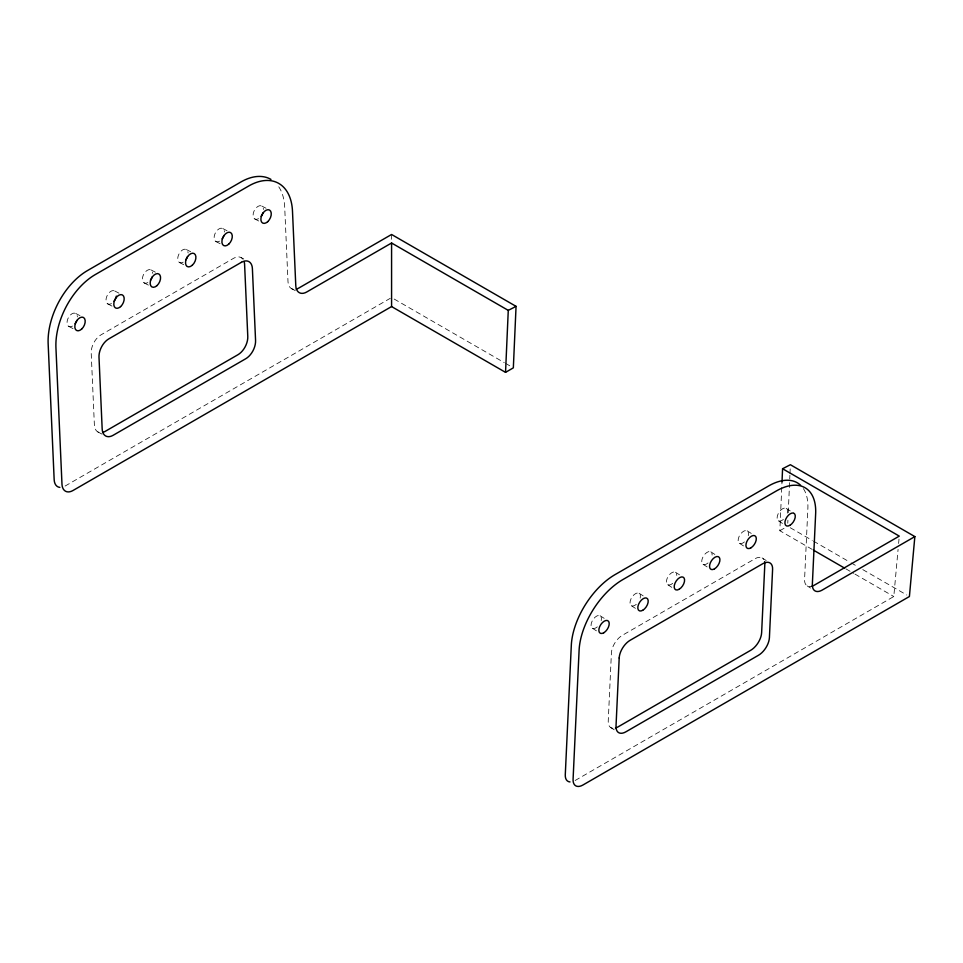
<?xml version="1.0" encoding="UTF-8"?>
<svg xmlns="http://www.w3.org/2000/svg" width="963" height="963" viewBox="0 0 963 963"><rect width="100%" height="100%" fill="white"/><g stroke="black" fill="none" stroke-linecap="round" stroke-linejoin="round"><path stroke-width="0.72" stroke-dasharray="4.82 3.61" d="M812.218 549.416L779.849 530.733L781.992 482.03M787.782 523.222L787.915 520.225M788.252 512.725L789.901 475.228M789.973 473.724L790.238 467.717M575.128 780.499L893.796 596.518L898.082 549.379M898.611 543.481L899.009 539.063M65.099 486.05L390.28 298.301M779.849 530.733L786.35 526.978M261.767 206.034L268.256 209.392M254.81 218.974L258.698 220.996M222.79 228.544L230.578 232.565M215.832 241.484L222.321 244.843M241.171 257.627L243.771 258.963M291.428 288.611L295.316 290.621M186.413 249.549L192.901 252.896M179.443 262.49L187.231 266.51M151.071 269.953L157.559 273.311M144.101 282.893L150.589 286.252M114.693 290.958L121.182 294.305M107.724 303.899L114.212 307.245M75.716 313.457L80.904 316.141M68.746 326.397L76.534 330.429M97.817 431.93L103.005 434.614M394.168 299.048L504.275 362.618M505.575 363.364L510.751 366.361M790.238 527.724L812.266 540.436M813.554 541.182L849.823 562.115M851.123 562.874L857.6 566.605M862.776 569.602L906.821 595.026M845.887 568.856L853.651 573.346M854.951 574.092L893.796 596.518M786.169 508.332L793.957 513.291M778.441 520.827L784.002 524.378M747.192 530.83L751.646 533.671M807.235 585.937L810.569 588.068M739.464 543.325L743.905 546.165M762.154 557.938L766.596 560.767M710.814 551.835L715.256 554.676M703.074 564.33L707.528 567.171M675.472 572.239L679.914 575.08M667.732 584.734L673.293 588.285M639.095 593.244L643.537 596.085M631.355 605.739L635.809 608.58M600.105 615.754L604.559 618.583M592.377 628.249L599.046 632.498M610.891 727.691L614.225 729.81M391.58 234.478L391.58 241.99M803.383 488.602A58.803 32.128 -57.5 0 1 807.861 508.729L804.574 579.437A14.698 8.029 -57.5 0 0 811.749 586.262M612.962 728.293A14.698 8.029 -57.5 0 1 608.231 721.191L611.409 652.998A14.698 8.029 -57.5 0 1 622.351 635.315L754.956 558.757A14.698 8.029 -57.5 0 1 763.695 559.395M672.692 583.349A7.355 4.021 -57.5 0 1 666.444 582.459A7.355 4.021 -57.5 0 1 671.428 572.937A7.355 4.021 -57.5 0 1 676.796 575.489M708.034 562.946A7.355 4.021 -57.5 0 1 701.774 562.055A7.355 4.021 -57.5 0 1 706.758 552.533A7.355 4.021 -57.5 0 1 712.139 555.085M597.325 626.865A7.355 4.021 -57.5 0 1 591.041 625.493A7.355 4.021 -57.5 0 1 596.964 615.923A7.355 4.021 -57.5 0 1 601.189 620.605M783.388 519.442A7.355 4.021 -57.5 0 1 777.105 518.07A7.355 4.021 -57.5 0 1 783.027 508.5A7.355 4.021 -57.5 0 1 787.253 513.183M636.302 604.355A7.355 4.021 -57.5 0 1 630.019 602.994A7.355 4.021 -57.5 0 1 635.941 593.413A7.355 4.021 -57.5 0 1 640.178 598.107M744.411 541.94A7.355 4.021 -57.5 0 1 738.127 540.58A7.355 4.021 -57.5 0 1 744.05 531.01A7.355 4.021 -57.5 0 1 748.275 535.693M278.764 186.798A58.803 35.679 -62.7 0 1 284.699 207.165L287.997 281.678A14.698 8.92 -62.7 0 0 296.231 289.105M242.941 259.216A14.698 8.92 -62.7 0 0 233.66 258.265L101.055 334.823A14.698 8.92 -62.7 0 0 91.208 353.132L94.386 424.996A14.698 8.92 -62.7 0 0 100.056 432.64M183.199 262.165A7.355 4.454 -62.7 0 1 177.734 259.023A7.355 4.454 -62.7 0 1 182.657 249.874A7.355 4.454 -62.7 0 1 188.122 253.016M147.857 282.568A7.355 4.454 -62.7 0 1 142.392 279.426A7.355 4.454 -62.7 0 1 147.315 270.278A7.355 4.454 -62.7 0 1 152.792 273.42M111.479 303.574A7.355 4.454 -62.7 0 1 106.05 300.95A7.355 4.454 -62.7 0 1 110.035 291.897A7.355 4.454 -62.7 0 1 116.162 292.933M219.588 241.159A7.355 4.454 -62.7 0 1 214.111 238.017A7.355 4.454 -62.7 0 1 219.034 228.869A7.355 4.454 -62.7 0 1 224.511 232.011M72.502 326.084A7.355 4.454 -62.7 0 1 67.037 322.93A7.355 4.454 -62.7 0 1 71.96 313.782A7.355 4.454 -62.7 0 1 77.425 316.935M258.566 218.661A7.355 4.454 -62.7 0 1 253.088 215.507A7.355 4.454 -62.7 0 1 258.024 206.359A7.355 4.454 -62.7 0 1 263.489 209.513"/><path stroke-width="1.44" d="M505.539 372.356L508.271 310.375L516.06 306.354L513.339 367.854L505.539 372.356L391.58 306.571L72.911 490.552A14.71 8.932 -62.7 0 1 61.981 484.233L55.938 347.763A58.803 35.679 -62.7 0 1 95.337 274.551L248.731 185.991A58.803 35.679 -62.7 0 1 292.487 211.186L295.785 285.698A14.698 8.92 -62.7 0 0 306.728 291.994L391.58 243.001L508.271 310.375M781.992 482.03L782.582 468.74L790.37 464.72L914.85 536.596L909.409 596.518L582.928 785.014A14.71 8.041 -57.5 0 1 573.081 779.32L579.1 650.278A58.803 32.128 -57.5 0 1 622.856 579.582L776.25 491.022A58.803 32.128 -57.5 0 1 815.649 513.7L812.351 584.409A14.698 8.029 -57.5 0 0 822.209 590.078L914.85 536.596M516.06 306.354L391.58 234.478L298.939 287.973A14.698 8.92 -62.7 0 1 296.231 289.105M782.582 468.74L899.286 536.114L814.421 585.107A14.698 8.029 -57.5 0 1 811.749 586.262M813.506 550.174L844.587 568.11M391.58 243.001L391.58 306.571M570 781.944A14.71 8.041 -57.5 0 1 565.281 774.818L571.312 645.306A58.803 32.128 -57.5 0 1 615.068 574.61L768.462 486.05A58.803 32.128 -57.5 0 1 800.602 485.268M615.417 728.016A14.698 8.029 -57.5 0 0 618.09 726.86L750.695 650.302A14.698 8.029 -57.5 0 0 761.637 632.631L764.815 564.426A14.698 8.029 -57.5 0 0 764.598 561.61M59.838 487.398A14.71 8.932 -62.7 0 1 54.169 479.73L48.15 343.731A58.803 35.679 -62.7 0 1 87.549 270.531L240.955 181.959A58.803 35.679 -62.7 0 1 270.988 179.407M102.608 432.423A14.698 8.92 -62.7 0 0 105.328 431.292L237.933 354.733A14.698 8.92 -62.7 0 0 247.78 336.424L244.602 264.56A14.698 8.92 -62.7 0 0 244.108 261.587M187.568 256.495A7.355 4.454 -62.7 0 1 185.763 259.841M152.226 276.899A7.355 4.454 -62.7 0 1 150.421 280.245M116.294 296.123A7.355 4.454 -62.7 0 1 114.043 301.25M223.946 235.49A7.355 4.454 -62.7 0 1 222.14 238.836M76.859 320.402A7.355 4.454 -62.7 0 1 75.066 323.761M262.923 212.979A7.355 4.454 -62.7 0 1 261.129 216.338M619.197 657.958L616.019 726.15A14.698 8.029 -57.5 0 0 625.866 731.832L758.483 655.261A14.698 8.029 -57.5 0 0 769.413 637.59L772.591 569.398A14.698 8.029 -57.5 0 0 762.744 563.728L630.139 640.287A14.698 8.029 -57.5 0 0 619.197 657.958M241.448 262.285L108.843 338.844A14.698 8.92 -62.7 0 0 98.996 357.153L102.174 429.017A14.698 8.92 -62.7 0 0 113.104 435.312L245.721 358.754A14.698 8.92 -62.7 0 0 255.568 340.457L252.39 268.581A14.698 8.92 -62.7 0 0 241.448 262.285M642.73 610.301A7.355 4.021 -57.5 0 0 647.642 598.938A7.355 4.021 -57.5 0 0 638.638 604.138A7.355 4.021 -57.5 0 0 642.73 610.301M750.839 547.887A7.355 4.021 -57.5 0 0 755.75 536.535A7.355 4.021 -57.5 0 0 746.746 541.724A7.355 4.021 -57.5 0 0 750.839 547.887M789.816 525.377A7.355 4.021 -57.5 0 0 794.728 514.025A7.355 4.021 -57.5 0 0 785.724 519.226A7.355 4.021 -57.5 0 0 789.816 525.377M603.753 632.799A7.355 4.021 -57.5 0 0 608.664 621.448A7.355 4.021 -57.5 0 0 599.66 626.648A7.355 4.021 -57.5 0 0 603.753 632.799M714.462 568.892A7.355 4.021 -57.5 0 0 719.373 557.529A7.355 4.021 -57.5 0 0 710.369 562.729A7.355 4.021 -57.5 0 0 714.462 568.892M679.12 589.296A7.355 4.021 -57.5 0 0 684.031 577.944A7.355 4.021 -57.5 0 0 675.027 583.133A7.355 4.021 -57.5 0 0 679.12 589.296M120.604 306.619A7.355 4.454 -62.7 0 0 122.482 294.979A7.355 4.454 -62.7 0 0 113.899 302.755A7.355 4.454 -62.7 0 0 120.604 306.619M228.7 244.205A7.355 4.454 -62.7 0 0 230.578 232.565A7.355 4.454 -62.7 0 0 222.008 240.341A7.355 4.454 -62.7 0 0 228.7 244.205M267.69 221.695A7.355 4.454 -62.7 0 0 269.556 210.066A7.355 4.454 -62.7 0 0 260.985 217.843A7.355 4.454 -62.7 0 0 267.69 221.695M81.626 329.117A7.355 4.454 -62.7 0 0 83.492 317.489A7.355 4.454 -62.7 0 0 74.921 325.265A7.355 4.454 -62.7 0 0 81.626 329.117M156.981 285.614A7.355 4.454 -62.7 0 0 158.859 273.974A7.355 4.454 -62.7 0 0 150.288 281.75A7.355 4.454 -62.7 0 0 156.981 285.614M192.323 265.21A7.355 4.454 -62.7 0 0 194.201 253.57A7.355 4.454 -62.7 0 0 185.63 261.346A7.355 4.454 -62.7 0 0 192.323 265.21"/></g></svg>
